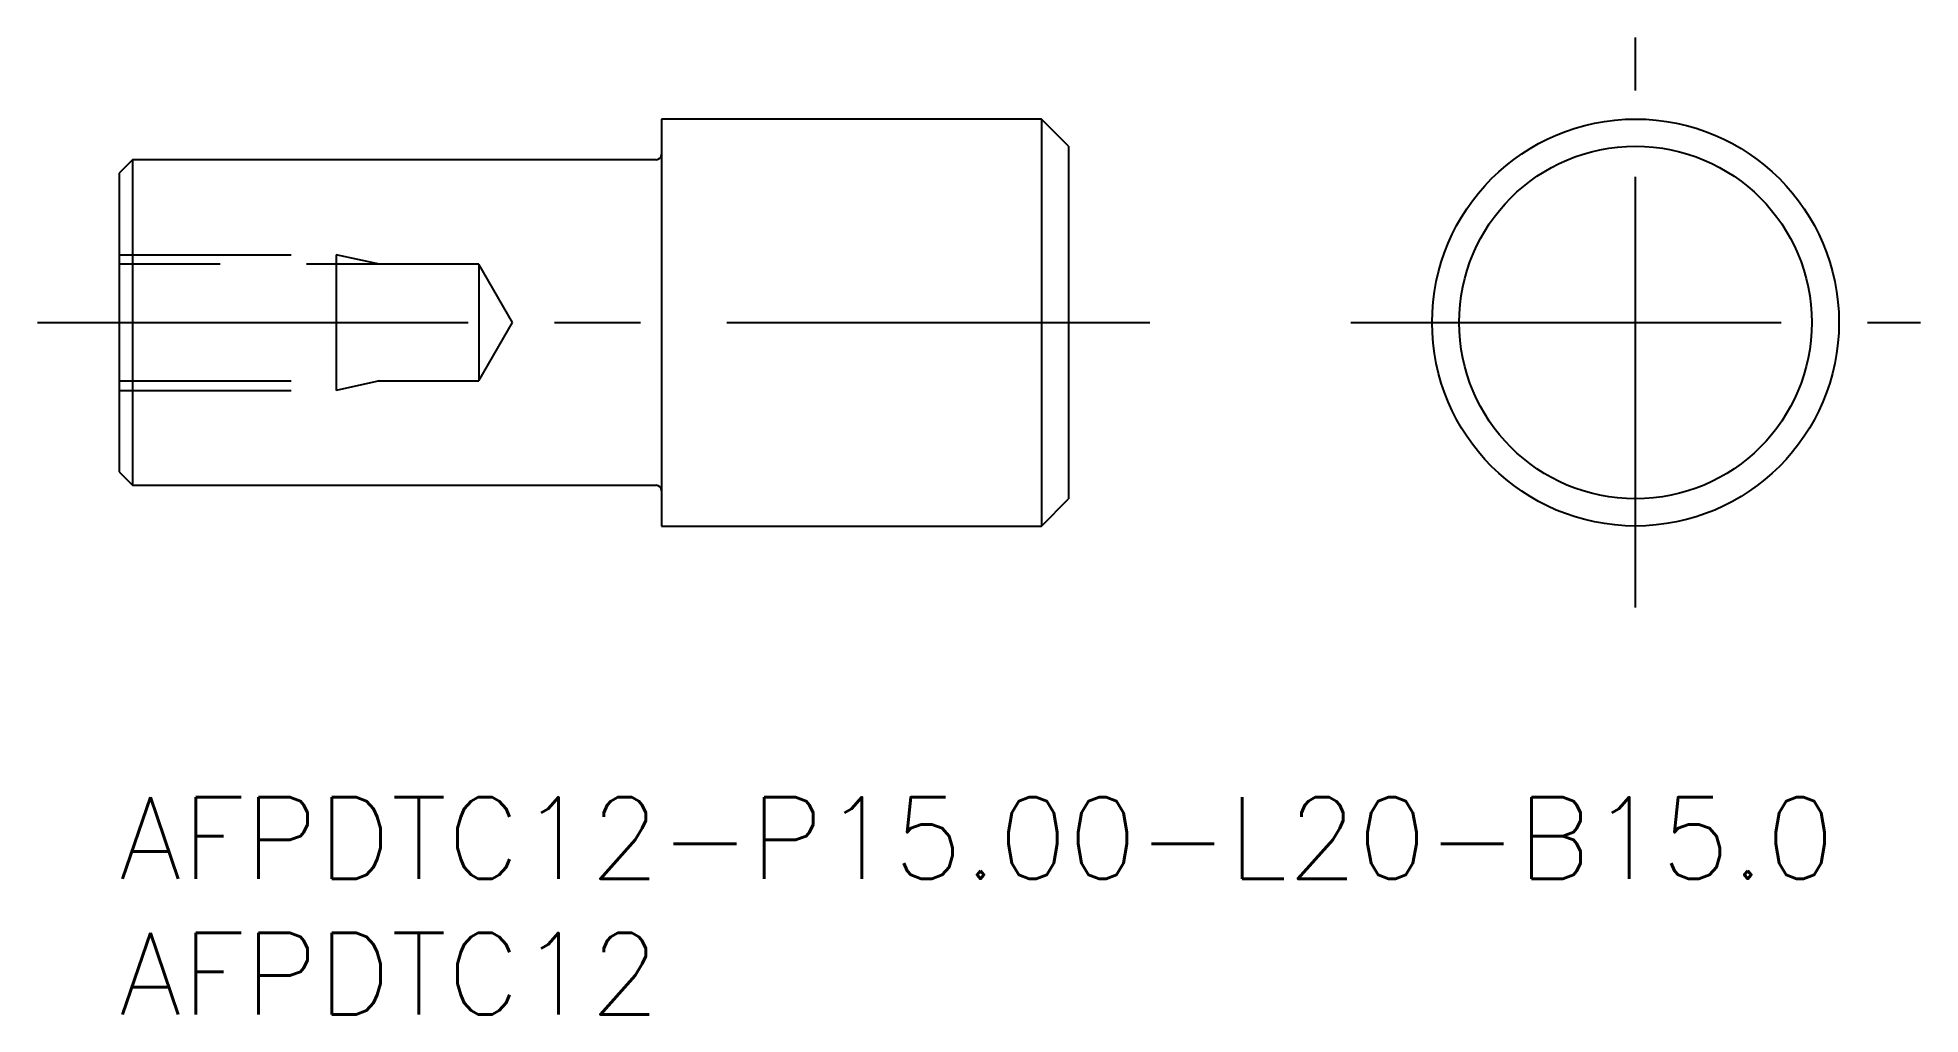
# Model space of a CAD drawing. Extents: x -3 to 66.4, y -8 to 28.
import ezdxf

# ---------------------------------------------------------------- set-up
doc = ezdxf.new("R2010")
doc.units = 0
doc.header["$LTSCALE"] = 0.5
doc.linetypes.add('CENTER', pattern=[50.8, 31.75, -6.35, 6.35, -6.35])
doc.linetypes.add('DASHED', pattern=[19.05, 12.7, -6.35])
for name, color, linetype in [('MSM_CENTER', 1, 'CENTER'), ('MSM_CONTINUOUS', 7, 'CONTINUOUS'), ('MSM_DASHED', 4, 'DASHED'), ('MSM_PART_NUMBER', 7, 'CONTINUOUS')]:
    doc.layers.add(name, color=color, linetype=linetype)
doc.styles.get("Standard").update_dxf_attribs({"font": 'txt.shx', "height": 1, "bigfont": 'bigfont.shx'})

# ---------------------------------------------------------------- blocks, each defined once
blk = doc.blocks.new('*U16')
at = {"layer": 'MSM_PART_NUMBER'}
blk.add_text('AFPDTC12-P15.00-L20-B15.0', height=3, dxfattribs=at).set_placement((0, -3))
blk = doc.blocks.new('*U17')
at = {"layer": 'MSM_PART_NUMBER'}
blk.add_text('AFPDTC12', height=3, dxfattribs=at).set_placement((0, -8))

msp = doc.modelspace()

# ---------------------------------------------------------------- linework, layer by layer
at = {"layer": 'MSM_CENTER'}
for p, q in [((55.904, 7), (55.904, 28)), ((-3, 17.5), (38, 17.5)), ((45.404, 17.5), (66.404, 17.5))]:
    msp.add_line(p, q, dxfattribs=at)
at = {"layer": 'MSM_CONTINUOUS'}
for p, q in [((34, 25), (20, 25)), ((20, 25), (20, 10)), ((35, 24), (34, 25)), ((34, 25), (34, 10)), ((35, 24), (35, 11)), ((0.5, 23.5), (0, 23)), ((0, 23), (0, 12)), ((19.8, 23.5), (0.5, 23.5)), ((0.5, 23.5), (0.5, 11.5)), ((0, 12), (0.5, 11.5)), ((0.5, 11.5), (19.8, 11.5)), ((34, 10), (35, 11)), ((20, 10), (34, 10))]:
    msp.add_line(p, q, dxfattribs=at)
for radius in [7.5, 6.5]:
    msp.add_circle((55.904, 17.5), radius, dxfattribs=at)
for centre, start, end in [((19.8, 23.7), 270, 0), ((19.8, 11.3), 0, 90)]:
    msp.add_arc(centre, 0.2, start, end, dxfattribs=at)
at = {"layer": 'MSM_DASHED'}
for p, q in [((0, 20), (8, 20)), ((13.259, 19.65), (0, 19.65)), ((9.6, 19.65), (8, 20)), ((8, 20), (8, 15)), ((14.5, 17.5), (13.259, 19.65)), ((13.259, 19.65), (13.259, 15.35)), ((13.259, 15.35), (14.5, 17.5)), ((0, 15.35), (13.259, 15.35)), ((9.6, 15.35), (8, 15)), ((0, 15), (8, 15))]:
    msp.add_line(p, q, dxfattribs=at)

# ---------------------------------------------------------------- block references
at = {"layer": 'MSM_CONTINUOUS'}
for name in ['*U16', '*U17']:
    msp.add_blockref(name, (0, 0), dxfattribs=at)

doc.saveas('drawing.dxf')
